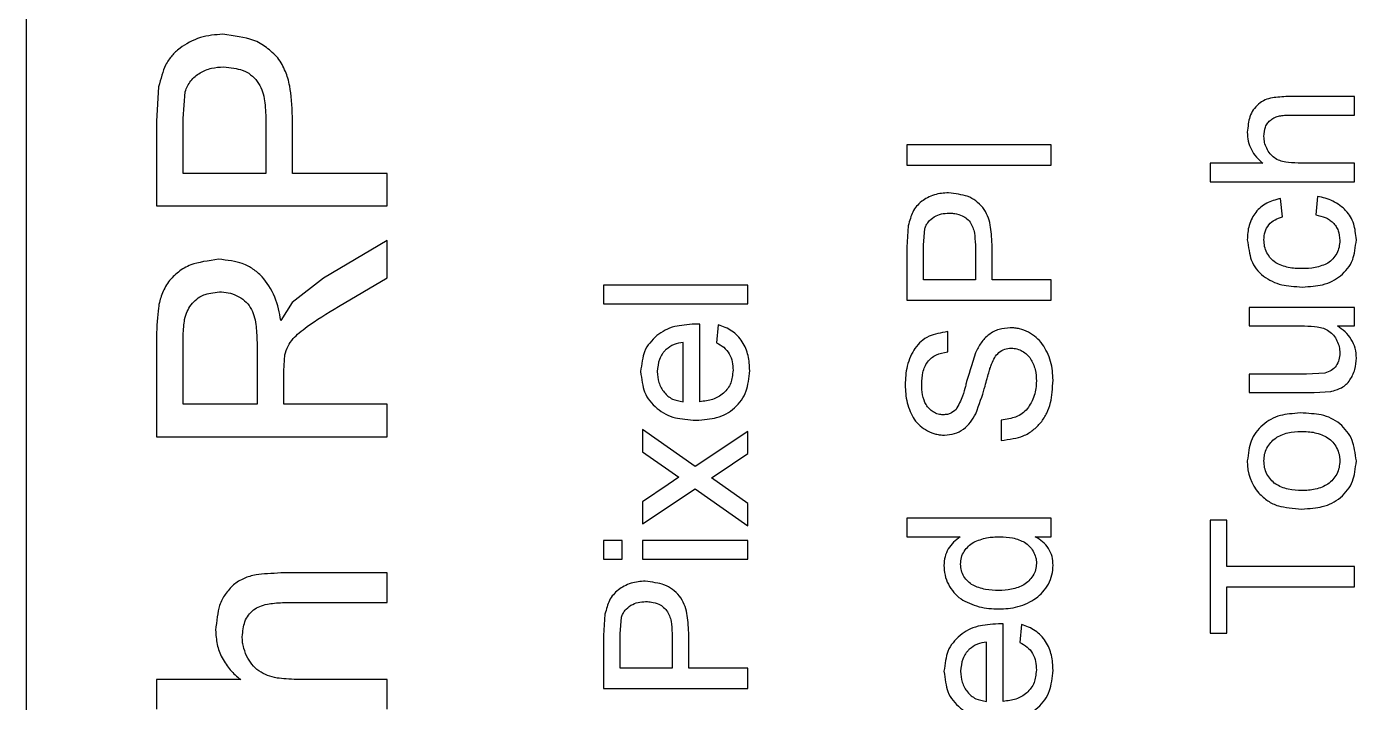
# Model space of a CAD drawing. Extents: x 20 to 297, y 10 to 200.
# Drawn here: x 111.8 to 130.23, y 113.23 to 122.59 of the extents above; entities that cross this region are included whole.
import ezdxf

# ---------------------------------------------------------------- set-up
doc = ezdxf.new("R2010")
doc.units = 0
doc.header["$LTSCALE"] = 12.7
doc.header["$MEASUREMENT"] = 0
doc.layers.add('TANGENT_LINES', color=7, linetype='CONTINUOUS')
doc.layers.add('VISIBLE', color=7, linetype='CONTINUOUS')

msp = doc.modelspace()

# ---------------------------------------------------------------- linework, layer by layer
at = {"layer": 'TANGENT_LINES'}
for p, q in [((113.628, 121.757), (113.597, 121.283)), ((113.967, 121.322), (113.995, 121.691)), ((130.208, 121.624), (129.286, 121.624)), ((130.208, 121.367), (130.208, 121.624)), ((113.967, 120.558), (113.967, 121.322)), ((115.115, 121.33), (115.115, 120.558)), ((115.485, 120.558), (115.485, 121.342)), ((129.299, 121.367), (130.208, 121.367)), ((113.597, 121.283), (113.597, 120.107)), ((126.003, 120.957), (124.003, 120.957)), ((124.003, 120.957), (124.003, 120.675)), ((126.003, 120.675), (126.003, 120.957)), ((124.003, 120.675), (126.003, 120.675)), ((128.208, 120.701), (128.208, 120.444)), ((128.938, 120.701), (128.208, 120.701)), ((130.208, 120.701), (129.424, 120.701)), ((130.208, 120.444), (130.208, 120.701)), ((115.115, 120.558), (113.967, 120.558)), ((116.797, 120.558), (115.485, 120.558)), ((116.797, 120.107), (116.797, 120.558)), ((128.208, 120.444), (130.208, 120.444)), ((129.208, 119.957), (129.182, 120.213)), ((129.695, 120.239), (129.669, 119.983)), ((113.597, 120.107), (116.797, 120.107)), ((124.021, 119.834), (124.003, 119.538)), ((124.233, 119.563), (124.251, 119.793)), ((116.797, 119.631), (115.914, 119.106)), ((116.797, 119.113), (116.797, 119.631)), ((124.003, 119.538), (124.003, 118.803)), ((124.233, 119.085), (124.233, 119.563)), ((124.951, 119.568), (124.951, 119.085)), ((125.182, 119.085), (125.182, 119.575)), ((115.914, 119.106), (115.478, 118.769)), ((116.122, 118.715), (116.797, 119.113)), ((121.797, 119.008), (119.797, 119.008)), ((119.797, 119.008), (119.797, 118.752)), ((121.797, 118.752), (121.797, 119.008)), ((124.951, 119.085), (124.233, 119.085)), ((126.003, 119.085), (125.182, 119.085)), ((126.003, 118.803), (126.003, 119.085)), ((115.478, 118.769), (115.321, 118.52)), ((119.797, 118.752), (121.797, 118.752)), ((124.003, 118.803), (126.003, 118.803)), ((130.208, 118.701), (128.746, 118.701)), ((128.746, 118.701), (128.746, 118.444)), ((130.208, 118.444), (130.208, 118.701)), ((121.131, 118.469), (121.065, 118.47)), ((121.131, 117.393), (121.131, 118.469)), ((121.387, 118.462), (121.362, 118.211)), ((124.567, 118.085), (124.567, 118.367)), ((128.746, 118.444), (129.514, 118.444)), ((129.969, 118.444), (130.208, 118.444)), ((113.597, 118.296), (113.597, 116.907)), ((113.967, 117.358), (113.967, 118.312)), ((114.992, 118.215), (114.992, 117.358)), ((120.9, 117.393), (120.9, 118.213)), ((115.362, 117.821), (115.376, 118.043)), ((115.362, 117.358), (115.362, 117.821)), ((128.746, 117.778), (128.746, 117.521)), ((129.541, 117.778), (128.746, 117.778)), ((129.797, 117.792), (129.541, 117.778)), ((128.746, 117.521), (129.647, 117.521)), ((129.647, 117.521), (129.877, 117.536)), ((114.992, 117.358), (113.967, 117.358)), ((116.797, 117.358), (115.362, 117.358)), ((116.797, 116.907), (116.797, 117.358)), ((125.31, 117.137), (125.31, 116.855)), ((113.597, 116.907), (116.797, 116.907)), ((120.336, 117.008), (120.336, 116.701)), ((121.066, 116.495), (120.336, 117.008)), ((121.797, 116.983), (121.066, 116.495)), ((121.797, 116.675), (121.797, 116.983)), ((120.336, 116.701), (120.702, 116.444)), ((121.371, 116.391), (121.797, 116.675)), ((120.842, 116.346), (120.69, 116.245)), ((120.702, 116.444), (120.842, 116.346)), ((121.291, 116.337), (121.371, 116.391)), ((121.797, 115.982), (121.291, 116.337)), ((120.69, 116.245), (120.336, 116.008)), ((120.336, 115.701), (121.067, 116.188)), ((121.067, 116.188), (121.797, 115.675)), ((120.336, 116.008), (120.336, 115.701)), ((121.797, 115.675), (121.797, 115.982)), ((126.003, 115.778), (124.003, 115.778)), ((124.003, 115.778), (124.003, 115.521)), ((126.003, 115.521), (126.003, 115.778)), ((128.208, 115.752), (128.208, 114.188)), ((128.438, 115.752), (128.208, 115.752)), ((128.438, 115.111), (128.438, 115.752)), ((119.797, 115.47), (119.797, 115.213)), ((120.054, 115.47), (119.797, 115.47)), ((120.054, 115.213), (120.054, 115.47)), ((121.797, 115.47), (120.336, 115.47)), ((120.336, 115.47), (120.336, 115.213)), ((121.797, 115.213), (121.797, 115.47)), ((124.003, 115.521), (124.741, 115.521)), ((125.782, 115.521), (126.003, 115.521)), ((119.797, 115.213), (120.054, 115.213)), ((120.336, 115.213), (121.797, 115.213)), ((130.208, 115.111), (128.438, 115.111)), ((130.208, 114.829), (130.208, 115.111)), ((116.797, 115.02), (115.323, 115.02)), ((116.797, 114.61), (116.797, 115.02)), ((128.438, 114.829), (130.208, 114.829)), ((128.438, 114.188), (128.438, 114.829)), ((115.344, 114.61), (116.797, 114.61)), ((119.816, 114.45), (119.797, 114.153)), ((120.028, 114.178), (120.046, 114.409)), ((125.336, 114.315), (125.27, 114.316)), ((125.336, 113.239), (125.336, 114.315)), ((125.592, 114.308), (125.567, 114.057)), ((119.797, 114.153), (119.797, 113.419)), ((120.028, 113.701), (120.028, 114.178)), ((120.746, 114.183), (120.746, 113.701)), ((120.977, 113.701), (120.977, 114.191)), ((128.208, 114.188), (128.438, 114.188)), ((125.105, 113.239), (125.105, 114.06)), ((120.746, 113.701), (120.028, 113.701)), ((121.797, 113.701), (120.977, 113.701)), ((121.797, 113.419), (121.797, 113.701)), ((113.597, 113.543), (113.597, 113.133)), ((114.766, 113.543), (113.597, 113.543)), ((116.797, 113.543), (115.543, 113.543)), ((116.797, 113.133), (116.797, 113.543)), ((119.797, 113.419), (121.797, 113.419))]:
    msp.add_line(p, q, dxfattribs=at)
msp.add_arc((129.374, 116.555), 0.654, 178.438, 221.058, dxfattribs=at)
for points, knots in [([(114.517, 122.487), (114.414, 122.48), (114.207, 122.466), (113.923, 122.308), (113.81, 122.19), (113.708, 122.057), (113.657, 121.868), (113.628, 121.757)], [0, 0, 0, 0, 0.226491, 0.452874, 0.613205, 0.773538, 1, 1, 1, 1]), ([(115.485, 121.342), (115.475, 121.498), (115.459, 121.763), (115.392, 121.97), (115.29, 122.168), (115.121, 122.309), (114.936, 122.431), (114.672, 122.466), (114.517, 122.487)], [0, 0, 0, 0, 0.207232, 0.353822, 0.500292, 0.646738, 0.793257, 1, 1, 1, 1]), ([(113.995, 121.691), (114.017, 121.744), (114.062, 121.85), (114.199, 121.959), (114.359, 122.026), (114.473, 122.032), (114.53, 122.035)], [0, 0, 0, 0, 0.249759, 0.499707, 0.749786, 1, 1, 1, 1]), ([(114.53, 122.035), (114.625, 122.024), (114.788, 122.005), (114.903, 121.932), (115.002, 121.839), (115.062, 121.717), (115.1, 121.589), (115.11, 121.426), (115.115, 121.33)], [0, 0, 0, 0, 0.206805, 0.353254, 0.499683, 0.646155, 0.79275, 1, 1, 1, 1]), ([(129.286, 121.624), (129.208, 121.62), (129.073, 121.613), (128.968, 121.581), (128.871, 121.525), (128.801, 121.438), (128.744, 121.342), (128.729, 121.208), (128.721, 121.129)], [0, 0, 0, 0, 0.207218, 0.353708, 0.50013, 0.646582, 0.793112, 1, 1, 1, 1]), ([(128.951, 121.072), (128.957, 121.119), (128.966, 121.2), (129.002, 121.258), (129.049, 121.306), (129.103, 121.337), (129.169, 121.357), (129.234, 121.366), (129.278, 121.367), (129.299, 121.367)], [0, 0, 0, 0, 0.190446, 0.326543, 0.46019, 0.591239, 0.729948, 0.864968, 1, 1, 1, 1]), ([(128.721, 121.129), (128.723, 121.088), (128.728, 121.004), (128.773, 120.886), (128.843, 120.782), (128.906, 120.728), (128.938, 120.701)], [0, 0, 0, 0, 0.249991, 0.499936, 0.749926, 1, 1, 1, 1]), ([(129.424, 120.701), (129.362, 120.704), (129.256, 120.709), (129.172, 120.732), (129.093, 120.772), (129.033, 120.83), (128.987, 120.906), (128.957, 120.986), (128.953, 121.043), (128.951, 121.072)], [0, 0, 0, 0, 0.190769, 0.325704, 0.460546, 0.592958, 0.730227, 0.86512, 1, 1, 1, 1]), ([(124.578, 120.29), (124.513, 120.286), (124.383, 120.278), (124.206, 120.179), (124.136, 120.105), (124.072, 120.022), (124.04, 119.904), (124.021, 119.834)], [0, 0, 0, 0, 0.226497, 0.452886, 0.612984, 0.77353, 1, 1, 1, 1]), ([(125.182, 119.575), (125.176, 119.672), (125.166, 119.838), (125.124, 119.968), (125.061, 120.091), (124.955, 120.18), (124.839, 120.256), (124.674, 120.278), (124.578, 120.29)], [0, 0, 0, 0, 0.207232, 0.353822, 0.500292, 0.646738, 0.793257, 1, 1, 1, 1]), ([(129.182, 120.213), (129.112, 120.193), (128.991, 120.158), (128.906, 120.09), (128.83, 120.021), (128.73, 119.838), (128.724, 119.705), (128.721, 119.639)], [0, 0, 0, 0, 0.226477, 0.388167, 0.547171, 0.773414, 1, 1, 1, 1]), ([(130.233, 119.639), (130.224, 119.719), (130.209, 119.855), (130.151, 119.957), (130.088, 120.053), (129.909, 120.194), (129.766, 120.224), (129.695, 120.239)], [0, 0, 0, 0, 0.226418, 0.386227, 0.547169, 0.773448, 1, 1, 1, 1]), ([(124.251, 119.793), (124.257, 119.81), (124.27, 119.845), (124.299, 119.89), (124.38, 119.963), (124.478, 120.002), (124.55, 120.006), (124.586, 120.008)], [0, 0, 0, 0, 0.160318, 0.320684, 0.547003, 0.77344, 1, 1, 1, 1]), ([(124.586, 120.008), (124.601, 120.008), (124.628, 120.007), (124.646, 120.006), (124.754, 119.984), (124.818, 119.944), (124.881, 119.886), (124.918, 119.809), (124.942, 119.729), (124.948, 119.627), (124.951, 119.568)], [0, 0, 0, 0, 0.091587, 0.153668, 0.29945, 0.428794, 0.55812, 0.687484, 0.816957, 1, 1, 1, 1]), ([(128.951, 119.64), (128.954, 119.677), (128.96, 119.751), (129.015, 119.851), (129.102, 119.923), (129.172, 119.946), (129.208, 119.957)], [0, 0, 0, 0, 0.250052, 0.499949, 0.749811, 1, 1, 1, 1]), ([(129.669, 119.983), (129.717, 119.972), (129.799, 119.954), (129.858, 119.919), (129.912, 119.878), (129.953, 119.823), (129.987, 119.762), (129.997, 119.679), (130.003, 119.63)], [0, 0, 0, 0, 0.207463, 0.353993, 0.498698, 0.645507, 0.792624, 1, 1, 1, 1]), ([(128.721, 119.639), (128.736, 119.536), (128.761, 119.361), (128.841, 119.237), (128.94, 119.13), (129.068, 119.059), (129.203, 119.005), (129.379, 118.991), (129.483, 118.983)], [0, 0, 0, 0, 0.206768, 0.353308, 0.499758, 0.646256, 0.792853, 1, 1, 1, 1]), ([(129.476, 119.239), (129.444, 119.24), (129.379, 119.242), (129.29, 119.249), (129.109, 119.313), (129.045, 119.379), (128.988, 119.457), (128.957, 119.547), (128.953, 119.609), (128.951, 119.64)], [0, 0, 0, 0, 0.135024, 0.270039, 0.460453, 0.59568, 0.72977, 0.865174, 1, 1, 1, 1]), ([(130.003, 119.63), (130.001, 119.599), (129.997, 119.537), (129.965, 119.449), (129.907, 119.372), (129.838, 119.308), (129.658, 119.243), (129.536, 119.24), (129.476, 119.239)], [0, 0, 0, 0, 0.146516, 0.292951, 0.439419, 0.585892, 0.792747, 1, 1, 1, 1]), ([(129.483, 118.983), (129.584, 118.991), (129.76, 119.004), (129.897, 119.062), (130.017, 119.135), (130.115, 119.242), (130.198, 119.363), (130.22, 119.537), (130.233, 119.639)], [0, 0, 0, 0, 0.207143, 0.355953, 0.500218, 0.646739, 0.793251, 1, 1, 1, 1]), ([(114.46, 119.369), (114.318, 119.348), (114.075, 119.312), (113.905, 119.198), (113.755, 119.062), (113.664, 118.878), (113.614, 118.684), (113.604, 118.439), (113.597, 118.296)], [0, 0, 0, 0, 0.206733, 0.353282, 0.499723, 0.646122, 0.792696, 1, 1, 1, 1]), ([(115.321, 118.52), (115.302, 118.628), (115.263, 118.844), (115.077, 119.132), (114.937, 119.233), (114.786, 119.329), (114.581, 119.354), (114.46, 119.369)], [0, 0, 0, 0, 0.226716, 0.452981, 0.613343, 0.773694, 1, 1, 1, 1]), ([(113.967, 118.312), (113.972, 118.393), (113.98, 118.531), (114.021, 118.645), (114.074, 118.74), (114.157, 118.819), (114.252, 118.887), (114.389, 118.906), (114.47, 118.917)], [0, 0, 0, 0, 0.207232, 0.357574, 0.500261, 0.646784, 0.79332, 1, 1, 1, 1]), ([(114.47, 118.917), (114.512, 118.915), (114.595, 118.909), (114.714, 118.868), (114.823, 118.798), (114.904, 118.705), (114.954, 118.585), (114.982, 118.462), (114.988, 118.306), (114.992, 118.215)], [0, 0, 0, 0, 0.134857, 0.26975, 0.405787, 0.539391, 0.674225, 0.80918, 1, 1, 1, 1]), ([(115.376, 118.043), (115.39, 118.084), (115.419, 118.167), (115.494, 118.28), (115.697, 118.456), (115.965, 118.619), (116.122, 118.715)], [0, 0, 0, 0, 0.184694, 0.369416, 0.630482, 1, 1, 1, 1]), ([(121.065, 118.47), (120.963, 118.462), (120.788, 118.447), (120.651, 118.389), (120.531, 118.315), (120.432, 118.207), (120.348, 118.088), (120.324, 117.914), (120.31, 117.812)], [0, 0, 0, 0, 0.207128, 0.355782, 0.500208, 0.647341, 0.7933, 1, 1, 1, 1]), ([(121.823, 117.826), (121.819, 117.895), (121.812, 118.035), (121.731, 118.231), (121.583, 118.387), (121.453, 118.437), (121.387, 118.462)], [0, 0, 0, 0, 0.250269, 0.500222, 0.75003, 1, 1, 1, 1]), ([(124.567, 118.367), (124.472, 118.349), (124.31, 118.319), (124.199, 118.23), (124.101, 118.135), (123.988, 117.886), (123.981, 117.713), (123.977, 117.626)], [0, 0, 0, 0, 0.226181, 0.386523, 0.546846, 0.773254, 1, 1, 1, 1]), ([(125.435, 118.419), (125.382, 118.414), (125.276, 118.406), (125.133, 118.33), (125.023, 118.214), (124.975, 118.119), (124.951, 118.072)], [0, 0, 0, 0, 0.249997, 0.499883, 0.749811, 1, 1, 1, 1]), ([(126.028, 117.692), (126.024, 117.778), (126.015, 117.949), (125.892, 118.19), (125.799, 118.284), (125.692, 118.361), (125.567, 118.405), (125.502, 118.416), (125.457, 118.418), (125.435, 118.419)], [0, 0, 0, 0, 0.195211, 0.390201, 0.528295, 0.666404, 0.804535, 0.902242, 1, 1, 1, 1]), ([(129.514, 118.444), (129.578, 118.441), (129.687, 118.437), (129.774, 118.415), (129.856, 118.376), (129.918, 118.318), (129.967, 118.24), (129.997, 118.157), (130.001, 118.098), (130.003, 118.069)], [0, 0, 0, 0, 0.190809, 0.326553, 0.46053, 0.59317, 0.730197, 0.865098, 1, 1, 1, 1]), ([(130.233, 118), (130.23, 118.045), (130.225, 118.136), (130.168, 118.262), (130.081, 118.368), (130.006, 118.419), (129.969, 118.444)], [0, 0, 0, 0, 0.249977, 0.499884, 0.749877, 1, 1, 1, 1]), ([(120.9, 118.213), (120.857, 118.208), (120.77, 118.196), (120.699, 118.145), (120.664, 118.119)], [0, 0, 0, 0, 0.500643, 1, 1, 1, 1]), ([(121.362, 118.211), (121.397, 118.192), (121.466, 118.154), (121.544, 118.061), (121.586, 117.948), (121.59, 117.869), (121.592, 117.83)], [0, 0, 0, 0, 0.250074, 0.49986, 0.749827, 1, 1, 1, 1]), ([(120.664, 118.119), (120.654, 118.109), (120.633, 118.088), (120.607, 118.052), (120.559, 117.976), (120.548, 117.872), (120.541, 117.811)], [0, 0, 0, 0, 0.1849, 0.3698, 0.631124, 1, 1, 1, 1]), ([(124.208, 117.637), (124.211, 117.695), (124.218, 117.795), (124.247, 117.876), (124.284, 117.946), (124.344, 118.004), (124.411, 118.052), (124.509, 118.073), (124.567, 118.085)], [0, 0, 0, 0, 0.207173, 0.357198, 0.50015, 0.646601, 0.793078, 1, 1, 1, 1]), ([(124.951, 118.072), (124.901, 117.908), (124.829, 117.678), (124.814, 117.609), (124.778, 117.461), (124.717, 117.347), (124.683, 117.285)], [0, 0, 0, 0, 0.371775, 0.521976, 0.737863, 1, 1, 1, 1]), ([(125.178, 117.923), (125.191, 117.951), (125.216, 118.007), (125.274, 118.08), (125.356, 118.129), (125.418, 118.134), (125.449, 118.137)], [0, 0, 0, 0, 0.250261, 0.500312, 0.750085, 1, 1, 1, 1]), ([(125.449, 118.137), (125.475, 118.134), (125.529, 118.13), (125.603, 118.098), (125.669, 118.049), (125.723, 117.988), (125.791, 117.837), (125.795, 117.732), (125.797, 117.68)], [0, 0, 0, 0, 0.14644, 0.292953, 0.439071, 0.585951, 0.79285, 1, 1, 1, 1]), ([(130.003, 118.069), (130.001, 118.038), (129.997, 117.975), (129.956, 117.889), (129.887, 117.822), (129.827, 117.802), (129.797, 117.792)], [0, 0, 0, 0, 0.250219, 0.500192, 0.750011, 1, 1, 1, 1]), ([(129.877, 117.536), (129.888, 117.538), (129.918, 117.543), (130.032, 117.585), (130.094, 117.634), (130.15, 117.696), (130.223, 117.843), (130.23, 117.947), (130.233, 118)], [0, 0, 0, 0, 0.104723, 0.285874, 0.433806, 0.581789, 0.790867, 1, 1, 1, 1]), ([(120.31, 117.812), (120.324, 117.708), (120.349, 117.53), (120.433, 117.407), (120.533, 117.297), (120.66, 117.219), (120.795, 117.16), (120.974, 117.145), (121.079, 117.137)], [0, 0, 0, 0, 0.206706, 0.35273, 0.499779, 0.646315, 0.792881, 1, 1, 1, 1]), ([(120.541, 117.811), (120.544, 117.761), (120.55, 117.66), (120.63, 117.525), (120.688, 117.472), (120.753, 117.423), (120.846, 117.404), (120.9, 117.393)], [0, 0, 0, 0, 0.226542, 0.452871, 0.613278, 0.773663, 1, 1, 1, 1]), ([(121.079, 117.137), (121.183, 117.146), (121.361, 117.161), (121.496, 117.224), (121.618, 117.304), (121.713, 117.418), (121.79, 117.544), (121.811, 117.722), (121.823, 117.826)], [0, 0, 0, 0, 0.207056, 0.353999, 0.500108, 0.64688, 0.793142, 1, 1, 1, 1]), ([(121.592, 117.83), (121.584, 117.766), (121.57, 117.656), (121.519, 117.579), (121.461, 117.51), (121.386, 117.459), (121.304, 117.418), (121.195, 117.402), (121.131, 117.393)], [0, 0, 0, 0, 0.206758, 0.353115, 0.499824, 0.645748, 0.792895, 1, 1, 1, 1]), ([(124.957, 117.227), (125.003, 117.356), (125.075, 117.559), (125.105, 117.685), (125.122, 117.745), (125.146, 117.832), (125.153, 117.852), (125.164, 117.885), (125.168, 117.895), (125.168, 117.898), (125.17, 117.901), (125.171, 117.905), (125.174, 117.911), (125.177, 117.919), (125.178, 117.923)], [0, 0, 0, 0, 0.262882, 0.412892, 0.522914, 0.65044, 0.717434, 0.796446, 0.841178, 0.860969, 0.887011, 0.913698, 0.949587, 1, 1, 1, 1]), ([(123.977, 117.626), (123.981, 117.545), (123.988, 117.383), (124.094, 117.151), (124.18, 117.061), (124.281, 116.986), (124.4, 116.944), (124.461, 116.934), (124.504, 116.932), (124.525, 116.931)], [0, 0, 0, 0, 0.195256, 0.390275, 0.52769, 0.666408, 0.804535, 0.902243, 1, 1, 1, 1]), ([(124.506, 117.213), (124.482, 117.215), (124.433, 117.219), (124.366, 117.249), (124.309, 117.298), (124.26, 117.353), (124.211, 117.494), (124.209, 117.589), (124.208, 117.637)], [0, 0, 0, 0, 0.146441, 0.292848, 0.439353, 0.585847, 0.792736, 1, 1, 1, 1]), ([(125.31, 116.855), (125.422, 116.872), (125.613, 116.903), (125.749, 116.996), (125.864, 117.101), (125.946, 117.239), (126.005, 117.387), (126.02, 117.579), (126.028, 117.692)], [0, 0, 0, 0, 0.206752, 0.354801, 0.49978, 0.646297, 0.792854, 1, 1, 1, 1]), ([(125.797, 117.68), (125.793, 117.613), (125.785, 117.479), (125.68, 117.297), (125.601, 117.23), (125.507, 117.172), (125.383, 117.15), (125.31, 117.137)], [0, 0, 0, 0, 0.226516, 0.452847, 0.611545, 0.77341, 1, 1, 1, 1]), ([(124.683, 117.285), (124.654, 117.264), (124.606, 117.227), (124.556, 117.216), (124.523, 117.214), (124.506, 117.213)], [0, 0, 0, 0, 0.413502, 0.706699, 1, 1, 1, 1]), ([(124.525, 116.931), (124.571, 116.935), (124.663, 116.943), (124.789, 117.008), (124.889, 117.105), (124.934, 117.186), (124.957, 117.227)], [0, 0, 0, 0, 0.249914, 0.499798, 0.749798, 1, 1, 1, 1]), ([(129.457, 117.239), (129.355, 117.23), (129.182, 117.215), (129.05, 117.153), (128.932, 117.076), (128.836, 116.967), (128.757, 116.847), (128.734, 116.674), (128.721, 116.573)], [0, 0, 0, 0, 0.207073, 0.354815, 0.500174, 0.647195, 0.793251, 1, 1, 1, 1]), ([(130.233, 116.573), (130.218, 116.677), (130.192, 116.856), (130.106, 116.983), (130.009, 117.092), (129.881, 117.169), (129.742, 117.221), (129.562, 117.233), (129.457, 117.239)], [0, 0, 0, 0, 0.206759, 0.35443, 0.499761, 0.646259, 0.792797, 1, 1, 1, 1]), ([(128.951, 116.573), (128.953, 116.604), (128.957, 116.666), (128.99, 116.754), (129.045, 116.831), (129.112, 116.899), (129.286, 116.978), (129.408, 116.981), (129.469, 116.983)], [0, 0, 0, 0, 0.14645, 0.293285, 0.439009, 0.586039, 0.792802, 1, 1, 1, 1]), ([(129.469, 116.983), (129.531, 116.981), (129.655, 116.978), (129.835, 116.904), (129.905, 116.836), (129.963, 116.76), (129.994, 116.669), (130.001, 116.622), (130.002, 116.589), (130.003, 116.573)], [0, 0, 0, 0, 0.195347, 0.390284, 0.528386, 0.666475, 0.804501, 0.902261, 1, 1, 1, 1]), ([(129.476, 116.162), (129.415, 116.164), (129.291, 116.167), (129.114, 116.244), (129.046, 116.311), (128.989, 116.39), (128.957, 116.479), (128.953, 116.542), (128.951, 116.573)], [0, 0, 0, 0, 0.207224, 0.413974, 0.560487, 0.706981, 0.853469, 1, 1, 1, 1]), ([(130.003, 116.573), (130.001, 116.542), (129.997, 116.479), (129.964, 116.39), (129.908, 116.311), (129.839, 116.244), (129.661, 116.167), (129.538, 116.164), (129.476, 116.162)], [0, 0, 0, 0, 0.146502, 0.2929, 0.439285, 0.586024, 0.792789, 1, 1, 1, 1]), ([(129.477, 115.906), (129.581, 115.914), (129.757, 115.928), (129.892, 115.985), (130.018, 116.061), (130.115, 116.171), (130.197, 116.294), (130.22, 116.47), (130.233, 116.573)], [0, 0, 0, 0, 0.207132, 0.353696, 0.500211, 0.647001, 0.793258, 1, 1, 1, 1]), ([(128.881, 116.126), (128.922, 116.088), (129.004, 116.012), (129.156, 115.936), (129.358, 115.917), (129.477, 115.906)], [0, 0, 0, 0, 0.292921, 0.585944, 1, 1, 1, 1]), ([(124.741, 115.521), (124.709, 115.498), (124.645, 115.451), (124.572, 115.356), (124.523, 115.245), (124.518, 115.166), (124.515, 115.126)], [0, 0, 0, 0, 0.250025, 0.500062, 0.749977, 1, 1, 1, 1]), ([(124.746, 115.143), (124.748, 115.174), (124.753, 115.237), (124.792, 115.322), (124.856, 115.395), (124.924, 115.455), (125.107, 115.512), (125.196, 115.519), (125.26, 115.52), (125.292, 115.521)], [0, 0, 0, 0, 0.134866, 0.269664, 0.404537, 0.539416, 0.72996, 0.864981, 1, 1, 1, 1]), ([(125.292, 115.521), (125.349, 115.52), (125.464, 115.517), (125.633, 115.453), (125.699, 115.392), (125.756, 115.325), (125.788, 115.242), (125.796, 115.198), (125.797, 115.168), (125.797, 115.153)], [0, 0, 0, 0, 0.195332, 0.390308, 0.528397, 0.666477, 0.804549, 0.90227, 1, 1, 1, 1]), ([(126.028, 115.127), (126.026, 115.168), (126.021, 115.25), (125.969, 115.364), (125.887, 115.457), (125.817, 115.5), (125.782, 115.521)], [0, 0, 0, 0, 0.25006, 0.499949, 0.749902, 1, 1, 1, 1]), ([(124.515, 115.126), (124.518, 115.081), (124.524, 114.99), (124.571, 114.861), (124.652, 114.745), (124.75, 114.649), (125.005, 114.534), (125.184, 114.525), (125.273, 114.521)], [0, 0, 0, 0, 0.146517, 0.293008, 0.439504, 0.585973, 0.792491, 1, 1, 1, 1]), ([(125.273, 114.778), (125.214, 114.779), (125.097, 114.781), (124.917, 114.843), (124.851, 114.899), (124.789, 114.97), (124.753, 115.052), (124.748, 115.113), (124.746, 115.143)], [0, 0, 0, 0, 0.207071, 0.416751, 0.560039, 0.707185, 0.852777, 1, 1, 1, 1]), ([(125.797, 115.153), (125.795, 115.123), (125.791, 115.063), (125.752, 114.98), (125.691, 114.909), (125.623, 114.849), (125.45, 114.782), (125.332, 114.779), (125.273, 114.778)], [0, 0, 0, 0, 0.146437, 0.292903, 0.439408, 0.585914, 0.792778, 1, 1, 1, 1]), ([(125.273, 114.521), (125.362, 114.525), (125.539, 114.533), (125.789, 114.657), (125.887, 114.752), (125.968, 114.865), (126.019, 114.992), (126.025, 115.082), (126.028, 115.127)], [0, 0, 0, 0, 0.207104, 0.413978, 0.560962, 0.707009, 0.853508, 1, 1, 1, 1]), ([(115.323, 115.02), (115.197, 115.014), (114.983, 115.003), (114.814, 114.952), (114.658, 114.862), (114.546, 114.723), (114.456, 114.568), (114.432, 114.354), (114.418, 114.229)], [0, 0, 0, 0, 0.207218, 0.353708, 0.50013, 0.646582, 0.793112, 1, 1, 1, 1]), ([(120.372, 114.906), (120.308, 114.902), (120.178, 114.893), (120.001, 114.794), (119.931, 114.721), (119.867, 114.637), (119.835, 114.519), (119.816, 114.45)], [0, 0, 0, 0, 0.226497, 0.452886, 0.612984, 0.77353, 1, 1, 1, 1]), ([(120.977, 114.191), (120.971, 114.288), (120.961, 114.454), (120.919, 114.583), (120.855, 114.707), (120.75, 114.795), (120.634, 114.871), (120.469, 114.893), (120.372, 114.906)], [0, 0, 0, 0, 0.207232, 0.353822, 0.500292, 0.646738, 0.793257, 1, 1, 1, 1]), ([(114.787, 114.137), (114.796, 114.212), (114.811, 114.342), (114.869, 114.435), (114.942, 114.512), (115.032, 114.56), (115.139, 114.597), (115.269, 114.605), (115.344, 114.61)], [0, 0, 0, 0, 0.206836, 0.354526, 0.499794, 0.641967, 0.792757, 1, 1, 1, 1]), ([(120.046, 114.409), (120.052, 114.426), (120.065, 114.46), (120.093, 114.506), (120.175, 114.579), (120.273, 114.617), (120.345, 114.622), (120.38, 114.624)], [0, 0, 0, 0, 0.160318, 0.320684, 0.547003, 0.77344, 1, 1, 1, 1]), ([(120.38, 114.624), (120.396, 114.623), (120.423, 114.622), (120.44, 114.621), (120.549, 114.6), (120.613, 114.56), (120.675, 114.501), (120.712, 114.425), (120.737, 114.345), (120.743, 114.243), (120.746, 114.183)], [0, 0, 0, 0, 0.091587, 0.153668, 0.29945, 0.428794, 0.55812, 0.687484, 0.816957, 1, 1, 1, 1]), ([(125.27, 114.316), (125.168, 114.308), (124.993, 114.293), (124.856, 114.235), (124.736, 114.161), (124.637, 114.053), (124.554, 113.934), (124.53, 113.76), (124.515, 113.658)], [0, 0, 0, 0, 0.207128, 0.355782, 0.500208, 0.647341, 0.7933, 1, 1, 1, 1]), ([(126.028, 113.672), (126.025, 113.742), (126.017, 113.881), (125.936, 114.077), (125.788, 114.233), (125.658, 114.283), (125.592, 114.308)], [0, 0, 0, 0, 0.250269, 0.500222, 0.75003, 1, 1, 1, 1]), ([(114.418, 114.229), (114.422, 114.162), (114.431, 114.028), (114.497, 113.844), (114.616, 113.679), (114.687, 113.608), (114.74, 113.565), (114.766, 113.543)], [0, 0, 0, 0, 0.226486, 0.452929, 0.679414, 0.8397, 1, 1, 1, 1]), ([(115.543, 113.543), (115.444, 113.548), (115.274, 113.557), (115.141, 113.594), (115.014, 113.657), (114.916, 113.753), (114.844, 113.867), (114.8, 113.999), (114.79, 114.067), (114.788, 114.113), (114.787, 114.137)], [0, 0, 0, 0, 0.180649, 0.308426, 0.436114, 0.56336, 0.691511, 0.819248, 0.909608, 1, 1, 1, 1]), ([(124.869, 113.965), (124.859, 113.955), (124.838, 113.934), (124.813, 113.899), (124.764, 113.822), (124.753, 113.718), (124.746, 113.657)], [0, 0, 0, 0, 0.1849, 0.3698, 0.631124, 1, 1, 1, 1]), ([(125.105, 114.06), (125.062, 114.054), (124.975, 114.042), (124.904, 113.991), (124.869, 113.965)], [0, 0, 0, 0, 0.500643, 1, 1, 1, 1]), ([(125.567, 114.057), (125.602, 114.038), (125.672, 114), (125.75, 113.908), (125.791, 113.795), (125.795, 113.715), (125.797, 113.676)], [0, 0, 0, 0, 0.250074, 0.49986, 0.749827, 1, 1, 1, 1]), ([(124.515, 113.658), (124.53, 113.554), (124.554, 113.376), (124.638, 113.253), (124.738, 113.143), (124.865, 113.065), (125.001, 113.006), (125.179, 112.991), (125.284, 112.983)], [0, 0, 0, 0, 0.206706, 0.35273, 0.499779, 0.646315, 0.792881, 1, 1, 1, 1]), ([(124.746, 113.657), (124.749, 113.607), (124.755, 113.506), (124.835, 113.371), (124.893, 113.318), (124.958, 113.269), (125.051, 113.25), (125.105, 113.239)], [0, 0, 0, 0, 0.226542, 0.452871, 0.613278, 0.773663, 1, 1, 1, 1]), ([(125.284, 112.983), (125.388, 112.992), (125.566, 113.007), (125.701, 113.07), (125.823, 113.15), (125.918, 113.264), (125.996, 113.39), (126.016, 113.568), (126.028, 113.672)], [0, 0, 0, 0, 0.207056, 0.353999, 0.500108, 0.64688, 0.793142, 1, 1, 1, 1]), ([(125.797, 113.676), (125.789, 113.612), (125.775, 113.502), (125.724, 113.426), (125.666, 113.356), (125.591, 113.305), (125.509, 113.264), (125.4, 113.248), (125.336, 113.239)], [0, 0, 0, 0, 0.206758, 0.353115, 0.499824, 0.645748, 0.792895, 1, 1, 1, 1])]:
    msp.add_open_spline(points, degree=3, knots=knots, dxfattribs=at)
at = {"layer": 'VISIBLE'}
msp.add_line((111.797, 93.342), (111.797, 148.842), dxfattribs=at)

doc.saveas('drawing.dxf')
